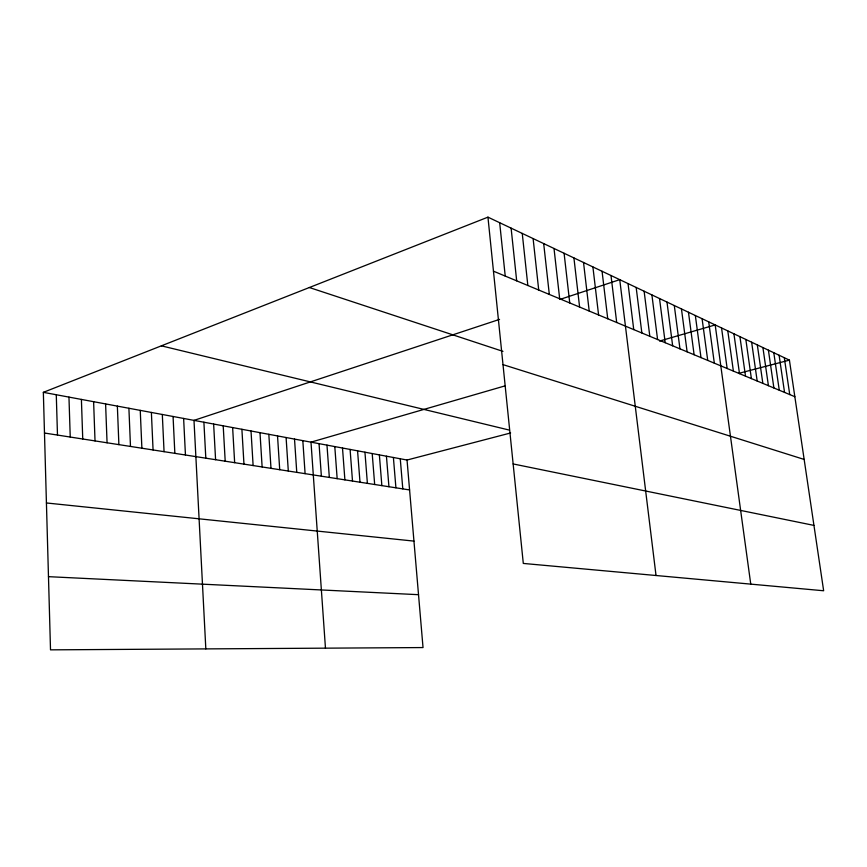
<?xml version="1.0" encoding="UTF-8"?>
<svg xmlns="http://www.w3.org/2000/svg" width="867" height="867" viewBox="0 0 867 867"><rect width="100%" height="100%" fill="white"/><g stroke="black" fill="none" stroke-linecap="round" stroke-linejoin="round"><path stroke-width="1.3" d="M43.35 392.339L407.035 460.03L423.031 647.562L50.514 649.849L43.35 392.339L487.948 217.151L789.414 360.13L823.65 590.763L523.3 563.431L487.948 217.151M499.555 319.381L193.991 420.376L205.826 648.895M560.06 299.386L619.742 279.662L656.026 575.515M504.767 385.956L310.993 442.148L325.461 648.158M659.527 341.067L715.188 324.93L750.757 584.13M407.035 460.03L510.62 432.969M738.597 373.406L789.414 360.13M48.476 576.663L418.523 594.686M46.428 502.968L413.949 541.106M44.477 433.034L409.582 489.942M513.145 463.943L813.95 525.402M161.37 345.835L509.265 430.075M503.001 364.628L804.153 459.434M309.367 287.519L502.958 351.373M493.464 271.176L794.844 396.696M784.299 357.703L789.739 394.572M779.097 355.232L784.548 392.415M773.798 352.717L779.27 390.215M768.4 350.16L773.895 387.972M762.906 347.559L768.422 385.685M757.324 344.903L762.841 383.366M751.635 342.205L757.173 381.003M745.837 339.463L751.386 378.597M739.93 336.656L745.501 376.148M733.926 333.806L739.497 373.644M727.792 330.901L733.384 371.098M721.55 327.943L727.153 368.508M708.707 321.852L714.332 363.165M702.086 318.709L707.732 360.412M695.345 315.512L700.991 357.616M688.463 312.25L694.12 354.744M681.451 308.923L687.119 351.829M674.288 305.52L679.966 348.848M666.972 302.063L672.662 345.814M659.516 298.519L665.206 342.703M651.897 294.91L657.587 339.528M644.116 291.214L649.817 336.298M636.161 287.443L641.862 332.982M628.044 283.596L633.744 329.601M610.997 275.511L616.697 322.502M602.056 271.263L607.745 318.774M592.898 266.928L598.588 314.959M583.524 262.473L589.202 311.047M573.921 257.922L579.6 307.048M564.092 253.262L569.749 302.951M554.013 248.482L559.67 298.747M543.685 243.584L549.32 294.444M533.107 238.566L538.721 290.022M522.248 233.418L527.84 285.492M511.107 228.129L516.678 280.843M499.674 222.711L505.223 276.074M400.261 458.762L402.797 488.88M393.39 457.483L395.916 487.807M386.433 456.194L388.936 486.723M379.367 454.882L381.859 485.618M372.203 453.549L374.674 484.501M364.942 452.195L367.391 483.363M357.562 450.818L360 482.215M350.084 449.431L352.501 481.044M342.498 448.011L344.893 479.863M334.792 446.581L337.165 478.66M326.978 445.129L329.33 477.435M319.045 443.655L321.375 476.189M302.821 440.631L305.097 473.653M294.52 439.092L296.763 472.363M286.088 437.521L288.31 471.041M277.527 435.928L279.716 469.697M268.824 434.302L270.992 468.343M259.992 432.666L262.127 466.955M251.018 430.997L253.121 465.557M241.893 429.295L243.963 464.127M232.627 427.572L234.654 462.675M223.198 425.816L225.203 461.201M213.629 424.028L215.59 459.705M203.897 422.218L205.815 458.177M183.62 418.447L185.451 455.012M173.064 416.485L174.852 453.354M162.313 414.48L164.058 451.674M151.378 412.454L153.069 449.962M140.248 410.373L141.885 448.217M128.901 408.27L130.483 446.44M117.359 406.114L118.887 444.63M105.601 403.924L107.064 442.788M93.614 401.703L95.023 440.913M81.4 399.427L82.744 439.005M68.959 397.108L70.238 437.055M56.279 394.745L57.482 435.061"/></g></svg>
